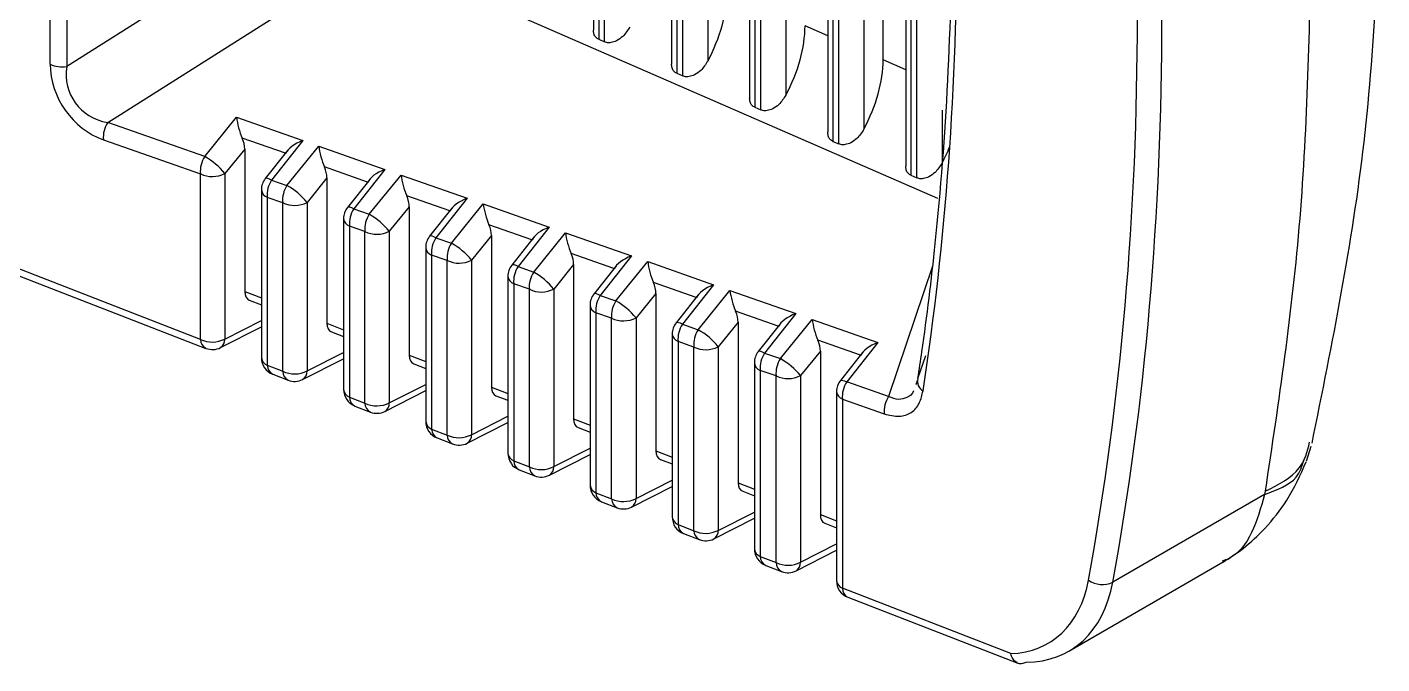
# Model space of a CAD drawing. Extents: x 12.3 to 108.7, y 1.1 to 80.4.
# Drawn here: x 78.272 to 79.033, y 59.591 to 59.949 of the extents above; entities that cross this region are included whole.
import ezdxf

# ---------------------------------------------------------------- set-up
doc = ezdxf.new("R2010")
doc.units = 0
doc.header["$MEASUREMENT"] = 0
doc.layers.add('OBJECT', color=7, linetype='CONTINUOUS')

msp = doc.modelspace()

# ---------------------------------------------------------------- linework, layer by layer
at = {"layer": 'OBJECT'}
for p, q in [((78.28536, 59.92813), (78.28536, 60.6156)), ((78.29464, 60.61432), (78.29464, 59.92684)), ((78.59039, 60.43523), (78.59039, 59.94733)), ((78.59332, 60.43253), (78.59332, 59.9421)), ((78.59667, 59.94064), (78.59667, 60.43022)), ((78.63423, 60.41489), (78.63423, 59.92824)), ((78.63716, 60.40271), (78.63716, 59.92301)), ((78.64051, 59.92155), (78.64051, 60.40007)), ((78.65459, 60.39314), (78.65459, 59.92988)), ((78.67807, 60.38474), (78.67807, 59.90914)), ((78.681, 60.37538), (78.681, 59.90392)), ((78.68435, 59.90246), (78.68435, 60.36997)), ((78.69843, 60.36162), (78.69843, 59.91079)), ((78.72192, 60.35459), (78.72192, 59.89005)), ((78.72484, 60.35258), (78.72484, 59.88482)), ((78.72819, 59.88336), (78.72819, 60.34097)), ((78.74227, 60.33009), (78.74227, 59.89169)), ((78.75304, 59.93054), (78.75304, 60.32268)), ((78.76576, 60.31081), (78.76576, 59.87096)), ((78.76869, 60.30564), (78.76869, 59.86573)), ((78.77204, 59.86427), (78.77204, 60.29631)), ((78.44734, 60.02342), (78.29464, 59.92684)), ((78.31761, 59.89538), (78.46795, 59.99046)), ((78.46795, 59.99046), (78.78361, 59.85299)), ((78.72192, 59.94409), (78.7092, 59.94963)), ((78.59332, 59.9421), (78.59667, 59.94064)), ((78.76576, 59.925), (78.75304, 59.93054)), ((78.63716, 59.92301), (78.64051, 59.92155)), ((78.681, 59.90392), (78.68435, 59.90246)), ((78.37211, 59.87625), (78.31761, 59.89538)), ((78.37211, 59.87625), (78.38998, 59.8983)), ((78.38998, 59.8983), (78.42719, 59.88524)), ((78.78612, 59.90234), (78.78612, 59.8726)), ((78.36971, 59.77361), (78.06538, 59.89162)), ((78.06853, 59.88656), (78.37278, 59.76858)), ((78.3152, 59.88568), (78.36971, 59.86655)), ((78.39456, 59.8805), (78.3834, 59.86672)), ((78.41738, 59.87814), (78.39318, 59.88663)), ((78.39456, 59.8805), (78.39456, 59.80055)), ((78.42719, 59.88524), (78.40965, 59.86307)), ((78.41829, 59.86004), (78.43615, 59.88209)), ((78.43615, 59.88209), (78.47333, 59.86905)), ((78.72484, 59.88482), (78.72819, 59.88336)), ((78.4186, 59.87967), (78.40609, 59.86387)), ((78.36971, 59.77361), (78.36971, 59.86655)), ((78.3834, 59.86672), (78.3834, 59.77379)), ((78.46352, 59.86195), (78.43936, 59.87042)), ((78.47333, 59.86905), (78.45579, 59.84688)), ((78.46447, 59.84383), (78.48233, 59.86589)), ((78.48233, 59.86589), (78.51946, 59.85285)), ((78.76869, 59.86573), (78.77204, 59.86427)), ((78.40393, 59.85767), (78.40393, 59.76335)), ((78.40965, 59.86307), (78.41829, 59.86004)), ((78.44074, 59.86429), (78.42958, 59.85052)), ((78.44074, 59.86429), (78.44074, 59.78264)), ((78.46473, 59.86348), (78.45223, 59.84768)), ((78.41588, 59.85034), (78.40724, 59.85337)), ((78.40724, 59.85337), (78.40724, 59.75906)), ((78.41588, 59.75571), (78.41588, 59.85034)), ((78.42958, 59.85052), (78.42958, 59.75588)), ((78.50965, 59.84575), (78.48554, 59.85422)), ((78.51946, 59.85285), (78.50192, 59.83069)), ((78.51064, 59.82762), (78.52851, 59.84968)), ((78.52851, 59.84968), (78.56559, 59.83666)), ((78.45579, 59.84688), (78.46447, 59.84383)), ((78.48691, 59.84808), (78.47576, 59.83431)), ((78.48691, 59.84808), (78.48691, 59.76473)), ((78.51086, 59.84729), (78.49836, 59.83148)), ((78.45007, 59.84147), (78.45007, 59.74546)), ((78.46206, 59.83413), (78.45338, 59.83718)), ((78.45338, 59.83718), (78.45338, 59.74117)), ((78.47576, 59.83431), (78.47576, 59.73798)), ((78.55578, 59.82956), (78.53171, 59.83801)), ((78.56559, 59.83666), (78.54805, 59.81449)), ((78.46206, 59.7378), (78.46206, 59.83413)), ((78.50192, 59.83069), (78.51064, 59.82762)), ((78.53309, 59.83187), (78.52193, 59.8181)), ((78.53309, 59.83187), (78.53309, 59.74683)), ((78.557, 59.83109), (78.54449, 59.81529)), ((78.55682, 59.81142), (78.57468, 59.83347)), ((78.57468, 59.83347), (78.61173, 59.82047)), ((78.4962, 59.82528), (78.4962, 59.72757)), ((78.50824, 59.81792), (78.49951, 59.82099)), ((78.49951, 59.82099), (78.49951, 59.72328)), ((78.60192, 59.81336), (78.57789, 59.8218)), ((78.61173, 59.82047), (78.59419, 59.7983)), ((78.50824, 59.7199), (78.50824, 59.81792)), ((78.52193, 59.8181), (78.52193, 59.72007)), ((78.54805, 59.81449), (78.55682, 59.81142)), ((78.57927, 59.81566), (78.56811, 59.80189)), ((78.57927, 59.81566), (78.57927, 59.72892)), ((78.60313, 59.8149), (78.59063, 59.79909)), ((78.603, 59.79521), (78.62086, 59.81726)), ((78.62086, 59.81726), (78.65786, 59.80427)), ((78.78075, 59.81474), (78.75612, 59.74146)), ((78.54234, 59.80908), (78.54234, 59.70968)), ((78.55441, 59.80172), (78.54565, 59.80479)), ((78.54565, 59.80479), (78.54565, 59.70539)), ((78.64805, 59.79717), (78.62407, 59.80559)), ((78.65786, 59.80427), (78.64032, 59.7821)), ((78.39456, 59.80055), (78.40393, 59.79691)), ((78.55441, 59.70199), (78.55441, 59.80172)), ((78.56811, 59.80189), (78.56811, 59.70216)), ((78.59419, 59.7983), (78.603, 59.79521)), ((78.62544, 59.79945), (78.61429, 59.78568)), ((78.62544, 59.79945), (78.62544, 59.71102)), ((78.64927, 59.7987), (78.63676, 59.7829)), ((78.64917, 59.779), (78.66704, 59.80105)), ((78.66704, 59.80105), (78.704, 59.78808)), ((78.39712, 59.79571), (78.40393, 59.79307)), ((78.58847, 59.79289), (78.58847, 59.69179)), ((78.69419, 59.78098), (78.67024, 59.78938)), ((78.3834, 59.77379), (78.40393, 59.78422)), ((78.44074, 59.78264), (78.45007, 59.77902)), ((78.60059, 59.78551), (78.59178, 59.7886)), ((78.59178, 59.7886), (78.59178, 59.6875)), ((78.60059, 59.68408), (78.60059, 59.78551)), ((78.61429, 59.78568), (78.61429, 59.68426)), ((78.64032, 59.7821), (78.64917, 59.779)), ((78.67162, 59.78325), (78.66046, 59.76947)), ((78.67162, 59.78325), (78.67162, 59.69311)), ((78.6954, 59.78251), (78.6829, 59.76671)), ((78.704, 59.78808), (78.68646, 59.76591)), ((78.69535, 59.76279), (78.71321, 59.78484)), ((78.71321, 59.78484), (78.75013, 59.77188)), ((78.38092, 59.76899), (78.40393, 59.78068)), ((78.4433, 59.77781), (78.45007, 59.77518)), ((78.6346, 59.7767), (78.6346, 59.6739)), ((78.42958, 59.75588), (78.45007, 59.76629)), ((78.64677, 59.7693), (78.63792, 59.7724)), ((78.63792, 59.7724), (78.63792, 59.66961)), ((78.64677, 59.66618), (78.64677, 59.7693)), ((78.66046, 59.76947), (78.66046, 59.66635)), ((78.68646, 59.76591), (78.69535, 59.76279)), ((78.7178, 59.76704), (78.70664, 59.75326)), ((78.74032, 59.76478), (78.71642, 59.77317)), ((78.7178, 59.76704), (78.7178, 59.67521)), ((78.74153, 59.76632), (78.72903, 59.75051)), ((78.75013, 59.77188), (78.73259, 59.74972)), ((78.40724, 59.75906), (78.41588, 59.75571)), ((78.4271, 59.75108), (78.45007, 59.76275)), ((78.48691, 59.76473), (78.4962, 59.76113)), ((78.48947, 59.7599), (78.4962, 59.75729)), ((78.68074, 59.7605), (78.68074, 59.65601)), ((78.77256, 59.75157), (78.77696, 59.7646)), ((78.41032, 59.75402), (78.41895, 59.75068)), ((78.69294, 59.75309), (78.68405, 59.75621)), ((78.68405, 59.75621), (78.68405, 59.65172)), ((78.69294, 59.64827), (78.69294, 59.75309)), ((78.70664, 59.75326), (78.70664, 59.64845)), ((78.77214, 59.75074), (78.77159, 59.74819)), ((78.47328, 59.73318), (78.4962, 59.74483)), ((78.47576, 59.73798), (78.4962, 59.74836)), ((78.53309, 59.74683), (78.54234, 59.74324)), ((78.72687, 59.74431), (78.72687, 59.63812)), ((78.75612, 59.74146), (78.73259, 59.74972)), ((78.77195, 59.74986), (78.77139, 59.74831)), ((78.45338, 59.74117), (78.46206, 59.7378)), ((78.45645, 59.73614), (78.46513, 59.73277)), ((78.53565, 59.742), (78.54234, 59.7394)), ((78.73018, 59.74002), (78.73018, 59.63383)), ((78.73018, 59.74002), (78.75371, 59.73176)), ((78.52193, 59.72007), (78.54234, 59.73044)), ((78.57927, 59.72892), (78.58847, 59.72536)), ((78.49951, 59.72328), (78.50824, 59.7199)), ((78.51945, 59.71527), (78.54234, 59.7269)), ((78.58183, 59.72409), (78.58847, 59.72151)), ((78.50259, 59.71825), (78.51131, 59.71486)), ((78.99077, 59.70526), (78.99349, 59.71366)), ((78.54565, 59.70539), (78.55441, 59.70199)), ((78.56563, 59.69737), (78.58847, 59.70897)), ((78.56811, 59.70216), (78.58847, 59.71251)), ((78.62544, 59.71102), (78.6346, 59.70747)), ((78.628, 59.70619), (78.6346, 59.70363)), ((78.54872, 59.70036), (78.55749, 59.69696)), ((78.61181, 59.67946), (78.6346, 59.69104)), ((78.61429, 59.68426), (78.6346, 59.69458)), ((78.67162, 59.69311), (78.68074, 59.68958)), ((78.59178, 59.6875), (78.60059, 59.68408)), ((78.59485, 59.68247), (78.60366, 59.67905)), ((78.67418, 59.68828), (78.68074, 59.68574)), ((78.96725, 59.68647), (78.882, 59.63726)), ((78.96756, 59.68828), (78.96725, 59.68647)), ((78.66046, 59.66635), (78.68074, 59.67665)), ((78.7178, 59.67521), (78.72687, 59.67169)), ((78.63792, 59.66961), (78.64677, 59.66618)), ((78.65798, 59.66156), (78.68074, 59.67312)), ((78.72036, 59.67037), (78.72687, 59.66785)), ((78.64099, 59.66458), (78.64984, 59.66115)), ((78.68405, 59.65172), (78.69294, 59.64827)), ((78.70416, 59.64365), (78.72687, 59.65519)), ((78.70664, 59.64845), (78.72687, 59.65873)), ((78.68712, 59.64669), (78.69602, 59.64324)), ((78.8574, 59.59857), (78.94406, 59.6486)), ((78.82472, 59.59718), (78.73018, 59.63383)), ((78.73326, 59.6288), (78.82876, 59.59177)), ((78.83316, 59.59217), (78.83339, 59.59231))]:
    msp.add_line(p, q, dxfattribs=at)
at = {"layer": 'OBJECT', "flags": 128}
for points in [[(78.40965, 59.86307), (78.40851, 59.86361), (78.40754, 59.86396), (78.40679, 59.86409), (78.40627, 59.86401), (78.40609, 59.86387)], [(78.45579, 59.84688), (78.45464, 59.84742), (78.45367, 59.84776), (78.45292, 59.8479), (78.45241, 59.84782), (78.45223, 59.84768)], [(78.50192, 59.83069), (78.50077, 59.83123), (78.49981, 59.83157), (78.49906, 59.8317), (78.49854, 59.83162), (78.49836, 59.83148)], [(78.54805, 59.81449), (78.54691, 59.81503), (78.54594, 59.81538), (78.54519, 59.81551), (78.54467, 59.81543), (78.54449, 59.81529)], [(78.59419, 59.7983), (78.59304, 59.79884), (78.59208, 59.79918), (78.59132, 59.79932), (78.59081, 59.79924), (78.59063, 59.79909)], [(78.64032, 59.7821), (78.63918, 59.78265), (78.63821, 59.78299), (78.63746, 59.78312), (78.63694, 59.78304), (78.63676, 59.7829)], [(78.68646, 59.76591), (78.68531, 59.76645), (78.68435, 59.76679), (78.68359, 59.76693), (78.68308, 59.76685), (78.6829, 59.76671)], [(78.72903, 59.75051), (78.72921, 59.75065), (78.72973, 59.75073), (78.73048, 59.7506), (78.73145, 59.75026), (78.73259, 59.74972)]]:
    msp.add_lwpolyline(points, dxfattribs=at)
at = {"layer": 'OBJECT'}
for centre, radius, start, end in [((78.29204, 59.94226), 0.01563, 244.68313, 279.54846), ((78.33001, 59.88716), 0.01488, 146.44269, 185.68865), ((78.38451, 59.86803), 0.01488, 146.44241, 185.68918), ((78.35281, 59.84191), 0.03939, 39.03823, 60.65382), ((78.37638, 59.88055), 0.0155, 244.51019, 296.94559), ((78.41393, 59.85767), 0.01, 141.64728, 180), ((78.40893, 59.8581), 0.00501, 184.94045, 250.37146), ((78.42205, 59.85485), 0.01488, 146.4428, 185.69118), ((78.43069, 59.85182), 0.01488, 146.44453, 185.68945), ((78.39898, 59.82571), 0.03939, 39.03794, 60.65389), ((78.42255, 59.86434), 0.0155, 244.51154, 296.94527), ((78.46007, 59.84147), 0.01, 141.64728, 180), ((78.46819, 59.83865), 0.01488, 146.4423, 185.68905), ((78.47687, 59.83561), 0.01488, 146.44264, 185.6887), ((78.44516, 59.8095), 0.03939, 39.03783, 60.654), ((78.45506, 59.8419), 0.00501, 184.93758, 250.3724), ((78.46873, 59.84813), 0.0155, 244.5104, 296.94538), ((78.5062, 59.82528), 0.01, 141.64728, 180), ((78.51432, 59.82246), 0.01488, 146.44265, 185.68869), ((78.52304, 59.8194), 0.01488, 146.44465, 185.68958), ((78.49134, 59.79329), 0.03939, 39.03794, 60.6541), ((78.5012, 59.82571), 0.00502, 184.9582, 250.35371), ((78.51491, 59.83192), 0.0155, 244.50962, 296.94719), ((78.55234, 59.80908), 0.01, 141.64728, 180), ((78.56045, 59.80627), 0.01488, 146.44488, 185.6891), ((78.54733, 59.80952), 0.00501, 184.94045, 250.37146), ((78.56922, 59.80319), 0.01488, 146.44227, 185.68899), ((78.53751, 59.77708), 0.03939, 39.03838, 60.65363), ((78.56108, 59.81571), 0.0155, 244.5104, 296.94538), ((78.59847, 59.79289), 0.01, 141.64728, 180), ((78.60659, 59.79007), 0.01488, 146.44313, 185.69085), ((78.59347, 59.79332), 0.00501, 184.93732, 250.37396), ((78.6154, 59.78698), 0.01488, 146.44488, 185.6891), ((78.58369, 59.76087), 0.03939, 39.0373, 60.65453), ((78.60726, 59.7995), 0.0155, 244.50982, 296.94699), ((78.6446, 59.7767), 0.01, 141.64728, 180), ((78.65272, 59.77388), 0.01488, 146.44283, 185.68851), ((78.37638, 59.78761), 0.0155, 244.51019, 296.94559), ((78.37539, 59.77363), 0.00568, 180.14696, 242.67773), ((78.37806, 59.77351), 0.00535, 302.38298, 2.95839), ((78.6396, 59.77713), 0.00501, 184.93555, 250.3738), ((78.66157, 59.77077), 0.01488, 146.44283, 185.68851), ((78.62987, 59.74466), 0.03939, 39.03854, 60.65351), ((78.37639, 59.7779), 0.01, 248.80554, 296.93422), ((78.65344, 59.78329), 0.0155, 244.51047, 296.94544), ((78.69074, 59.7605), 0.01, 141.64728, 180), ((78.69886, 59.75769), 0.01488, 146.44731, 185.68667), ((78.41393, 59.76335), 0.01, 180, 248.80554), ((78.40907, 59.76389), 0.00516, 185.99905, 249.31286), ((78.41293, 59.75907), 0.00568, 180.14718, 242.67752), ((78.68574, 59.76094), 0.00502, 184.95617, 250.35512), ((78.70775, 59.75456), 0.01488, 146.44695, 185.68703), ((78.67605, 59.72845), 0.03939, 39.0377, 60.65413), ((78.42255, 59.7697), 0.0155, 244.51154, 296.94527), ((78.42156, 59.75572), 0.00568, 180.14782, 242.67658), ((78.42257, 59.76), 0.01, 248.80554, 296.93422), ((78.42423, 59.75561), 0.00535, 302.38276, 2.9589), ((78.69961, 59.76708), 0.0155, 244.50982, 296.94699), ((78.7781, 59.74987), 0.0058, 162.89998, 242.82296), ((78.46007, 59.74546), 0.01, 180, 248.80554), ((78.4552, 59.746), 0.00516, 185.9987, 249.31129), ((78.73687, 59.74431), 0.01, 141.64728, 180), ((78.73201, 59.74485), 0.00516, 185.99679, 249.31449), ((78.74499, 59.74149), 0.01488, 146.44486, 185.68912), ((78.45906, 59.74118), 0.00568, 180.1525, 242.67443), ((78.46873, 59.7518), 0.0155, 244.5104, 296.94538), ((78.46774, 59.73782), 0.00568, 180.14782, 242.67658), ((78.47041, 59.7377), 0.00535, 302.38234, 2.95903), ((78.76852, 59.73323), 0.01488, 146.44487, 185.68936), ((78.46875, 59.74209), 0.01, 248.80554, 296.93422), ((78.5062, 59.72757), 0.01, 180, 248.80554), ((78.50134, 59.72811), 0.00517, 186.01579, 249.29612), ((78.50519, 59.72329), 0.00568, 180.14718, 242.67752), ((78.51491, 59.73389), 0.0155, 244.50962, 296.94719), ((78.51392, 59.71991), 0.00568, 180.146, 242.67869), ((78.51492, 59.72419), 0.01, 248.80554, 296.93422), ((78.51659, 59.71979), 0.00535, 302.38264, 2.95873), ((78.55234, 59.70968), 0.01, 180, 248.80554), ((78.54747, 59.71022), 0.00516, 185.99905, 249.31286), ((78.55133, 59.7054), 0.00568, 180.14718, 242.67752), ((78.56108, 59.71599), 0.0155, 244.5104, 296.94538), ((78.56009, 59.70201), 0.00568, 180.14718, 242.67752), ((78.5611, 59.70628), 0.01, 248.80554, 296.93422), ((78.56276, 59.70189), 0.00535, 302.38242, 2.95896), ((78.59847, 59.69179), 0.01, 180, 248.80554), ((78.59361, 59.69233), 0.00516, 185.99621, 249.31507), ((78.59746, 59.68751), 0.00568, 180.14736, 242.67734), ((78.60726, 59.69808), 0.0155, 244.50982, 296.94699), ((78.60627, 59.6841), 0.00568, 180.14718, 242.67752), ((78.60894, 59.68398), 0.00535, 302.37909, 2.96229), ((78.60728, 59.68838), 0.01, 248.80554, 296.93422), ((78.6446, 59.6739), 0.01, 180, 248.80554), ((78.63974, 59.67444), 0.00516, 185.99507, 249.31429), ((78.6436, 59.66963), 0.00568, 180.14736, 242.67734), ((78.65344, 59.68017), 0.0155, 244.51047, 296.94544), ((78.65245, 59.66619), 0.00568, 180.14766, 242.67985), ((78.65345, 59.67047), 0.01, 248.80554, 296.93422), ((78.65512, 59.66608), 0.00535, 302.38264, 2.95873), ((78.69074, 59.65601), 0.01, 180, 248.80554), ((78.68588, 59.65655), 0.00517, 186.01352, 249.29776), ((78.68973, 59.65174), 0.00568, 180.14795, 242.67675), ((78.69961, 59.66227), 0.0155, 244.50982, 296.94699), ((78.69862, 59.64829), 0.00568, 180.14736, 242.67734), ((78.70129, 59.64817), 0.00535, 302.37916, 2.96221), ((78.69963, 59.65257), 0.01, 248.80554, 296.93422), ((78.73687, 59.63812), 0.01, 180, 248.80554), ((78.73201, 59.63866), 0.00516, 185.99679, 249.31449), ((78.87619, 59.64942), 0.01348, 234.43951, 295.51462), ((78.73572, 59.63376), 0.00554, 179.25045, 243.57424)]:
    msp.add_arc(centre, radius, start, end, dxfattribs=at)
for centre, major_axis, ratio, start_param, end_param in [((77.22827, 60.8209), (-1.2131, 1.88504), 0.606975, 3.716007, 4.079515), ((77.23496, 60.82519), (-1.21808, 1.89372), 0.606848, 3.71615, 4.079658), ((77.17901, 60.84648), (-1.17592, 1.82549), 0.606958, 3.742743, 4.051772), ((78.62256, 59.9444), (0.03018, 0.05215), 0.581784, 4.770172, 5.495103), ((78.6664, 59.9253), (0.03018, 0.05215), 0.581784, 4.770172, 5.495103), ((78.32082, 59.92171), (-0.02215, 0.03331), 0.831459, 0.896071, 2.307597), ((78.32751, 59.926), (0.02952, 0.01741), 0.875291, 2.521504, 3.93303), ((78.71024, 59.90621), (0.03018, 0.05215), 0.581784, 4.770172, 5.495103), ((78.39426, 59.8929), (-0.00328, 0.01158), 0.259069, 1.012856, 2.067267), ((78.38711, 59.88407), (-0.00441, 0.00973), 0.616481, 4.078004, 4.695736), ((78.43147, 59.87983), (0.01404, 0.00407), 0.443879, 1.75013, 2.804542), ((78.44044, 59.87669), (-0.00328, 0.01158), 0.259069, 1.012856, 2.067267), ((78.75408, 59.88712), (0.03018, 0.05215), 0.581784, 4.770172, 4.942478), ((78.43329, 59.86787), (-0.00441, 0.00973), 0.616481, 4.078004, 4.695736), ((78.47761, 59.86364), (0.01404, 0.00407), 0.443879, 1.75013, 2.804542), ((78.48661, 59.86048), (-0.00328, 0.01158), 0.259069, 1.012856, 2.067267), ((78.47947, 59.85166), (-0.00441, 0.00973), 0.616481, 4.078004, 4.695736), ((78.52374, 59.84744), (0.01404, 0.00407), 0.443879, 1.75013, 2.804542), ((78.53279, 59.84427), (-0.00328, 0.01158), 0.259069, 1.012856, 2.067267), ((78.52564, 59.83545), (-0.00441, 0.00973), 0.616481, 4.078004, 4.695736), ((78.56988, 59.83125), (0.01404, 0.00407), 0.443879, 1.75013, 2.804542), ((78.57897, 59.82806), (-0.00328, 0.01158), 0.259069, 1.012856, 2.067267), ((78.57182, 59.81924), (-0.00441, 0.00973), 0.616481, 4.078004, 4.695736), ((78.61601, 59.81506), (0.01404, 0.00407), 0.443879, 1.75013, 2.804542), ((78.62514, 59.81185), (-0.00328, 0.01158), 0.259069, 1.012856, 2.067267), ((78.618, 59.80303), (-0.00441, 0.00973), 0.616481, 4.078004, 4.695736), ((78.66214, 59.79886), (0.01404, 0.00407), 0.443879, 1.75013, 2.804542), ((78.40171, 59.80466), (0.00507, 0.00872), 0.578158, 2.358857, 3.232629), ((78.67132, 59.79564), (-0.00328, 0.01158), 0.259069, 1.012856, 2.067267), ((78.66417, 59.78682), (-0.00441, 0.00973), 0.616481, 4.078004, 4.695736), ((78.44788, 59.78675), (0.00507, 0.00872), 0.578158, 2.358857, 3.232629), ((78.70828, 59.78267), (0.01404, 0.00407), 0.443879, 1.75013, 2.804542), ((78.7175, 59.77943), (-0.00328, 0.01158), 0.259069, 1.012856, 2.067267), ((78.71035, 59.77061), (-0.00441, 0.00973), 0.616481, 4.078004, 4.695736), ((78.75441, 59.76648), (0.01404, 0.00407), 0.443879, 1.75013, 2.804542), ((78.49406, 59.76885), (0.00507, 0.00872), 0.578158, 2.358857, 3.232629), ((78.54024, 59.75094), (0.00507, 0.00872), 0.578158, 2.358857, 3.232629), ((78.58641, 59.73304), (0.00507, 0.00872), 0.578158, 2.358857, 3.232629), ((78.63259, 59.71513), (0.00507, 0.00872), 0.578158, 2.358857, 3.232629), ((78.67877, 59.69723), (0.00507, 0.00872), 0.578158, 2.358857, 3.232629), ((78.72494, 59.67932), (0.00507, 0.00872), 0.578158, 2.358857, 3.232629), ((78.78781, 59.69652), (-0.05957, 0.09257), 0.606975, 2.794473, 3.716007), ((78.7945, 59.70082), (-0.06455, 0.10125), 0.604584, 2.782059, 3.71868)]:
    msp.add_ellipse(centre, major_axis=major_axis, ratio=ratio, start_param=start_param, end_param=end_param, dxfattribs=at)
for points, knots in [([(78.77256, 59.75157), (78.77331, 59.75656), (78.77706, 59.78153), (78.78747, 59.86624), (78.79202, 59.9548), (78.79161, 60.04583), (78.78959, 60.13774), (78.77983, 60.2276), (78.77256, 60.29455)], [0, 0, 0, 0, 0.029968, 0.149857, 0.5, 0.529967, 0.649857, 1, 1, 1, 1]), ([(78.99393, 59.71533), (79.00526, 59.77138), (79.02804, 59.88414), (79.03142, 60.00033), (79.03313, 60.05876)], [0, 0, 0, 0, 0.497074, 1, 1, 1, 1]), ([(78.99345, 60.00343), (78.99237, 59.9487), (78.9902, 59.83925), (78.97511, 59.7386), (78.96756, 59.68828)], [0, 0, 0, 0, 0.5, 1, 1, 1, 1]), ([(78.61075, 59.94897), (78.60956, 59.94711), (78.60756, 59.94401), (78.60362, 59.94123), (78.60038, 59.94014), (78.59808, 59.94013), (78.59701, 59.94052), (78.59667, 59.94064)], [0, 0, 0, 0, 0.345938, 0.57748, 0.767324, 0.928012, 1, 1, 1, 1]), ([(78.59332, 59.9421), (78.59273, 59.94245), (78.59155, 59.94316), (78.59056, 59.94505), (78.59046, 59.94658), (78.59041, 59.94733)], [0, 0, 0, 0, 0.3382991, 0.676576, 1, 1, 1, 1]), ([(78.63716, 59.92301), (78.63657, 59.92336), (78.63539, 59.92407), (78.6344, 59.92596), (78.6343, 59.92749), (78.63425, 59.92824)], [0, 0, 0, 0, 0.3382991, 0.676576, 1, 1, 1, 1]), ([(78.65459, 59.92988), (78.6534, 59.92802), (78.6514, 59.92491), (78.64746, 59.92214), (78.64423, 59.92104), (78.64192, 59.92104), (78.64085, 59.92143), (78.64051, 59.92155)], [0, 0, 0, 0, 0.345938, 0.57748, 0.767324, 0.928012, 1, 1, 1, 1]), ([(78.69843, 59.91079), (78.69724, 59.90893), (78.69525, 59.90582), (78.6913, 59.90304), (78.68807, 59.90195), (78.68576, 59.90195), (78.68469, 59.90234), (78.68435, 59.90246)], [0, 0, 0, 0, 0.345938, 0.57748, 0.767324, 0.928012, 1, 1, 1, 1]), ([(78.681, 59.90392), (78.68041, 59.90427), (78.67923, 59.90498), (78.67824, 59.90686), (78.67814, 59.9084), (78.67809, 59.90915)], [0, 0, 0, 0, 0.338299, 0.676576, 1, 1, 1, 1]), ([(78.72484, 59.88482), (78.72425, 59.88518), (78.72307, 59.88589), (78.72208, 59.88777), (78.72198, 59.8893), (78.72193, 59.89005)], [0, 0, 0, 0, 0.338299, 0.676576, 1, 1, 1, 1]), ([(78.74227, 59.89169), (78.74108, 59.88983), (78.73909, 59.88673), (78.73514, 59.88395), (78.73191, 59.88286), (78.7296, 59.88285), (78.72853, 59.88324), (78.72819, 59.88336)], [0, 0, 0, 0, 0.345938, 0.57748, 0.767324, 0.928012, 1, 1, 1, 1]), ([(78.78612, 59.8726), (78.78492, 59.87074), (78.78293, 59.86764), (78.77898, 59.86486), (78.77575, 59.86376), (78.77344, 59.86376), (78.77237, 59.86415), (78.77204, 59.86427)], [0, 0, 0, 0, 0.3459364, 0.5774773, 0.7673096, 0.9279967, 1, 1, 1, 1]), ([(78.76869, 59.86573), (78.76809, 59.86608), (78.76691, 59.86679), (78.76592, 59.86868), (78.76582, 59.87021), (78.76577, 59.87096)], [0, 0, 0, 0, 0.3382881, 0.6765873, 1, 1, 1, 1]), ([(78.75371, 59.73176), (78.75655, 59.73105), (78.76222, 59.72964), (78.76912, 59.73207), (78.77372, 59.7373), (78.7749, 59.74234), (78.77545, 59.74471)], [0, 0, 0, 0, 0.26188, 0.524406, 0.776419, 1, 1, 1, 1]), ([(78.77012, 59.74478), (78.77009, 59.74468), (78.7694, 59.74271), (78.76651, 59.74073), (78.76176, 59.73935), (78.75804, 59.74074), (78.75612, 59.74146)], [0, 0, 0, 0, 0.018517, 0.338004, 0.658005, 1, 1, 1, 1]), ([(78.96756, 59.68828), (78.97504, 59.69214), (78.98834, 59.69901), (78.99126, 59.7107), (78.99254, 59.71581)], [0, 0, 0, 0, 0.562648, 1, 1, 1, 1]), ([(78.96725, 59.68647), (78.97426, 59.68914), (78.98572, 59.69351), (78.98824, 59.70244), (78.98922, 59.70591)], [0, 0, 0, 0, 0.612545, 1, 1, 1, 1]), ([(78.94381, 59.64845), (78.94761, 59.65088), (78.95567, 59.65604), (78.96841, 59.66798), (78.98122, 59.68397), (78.9873, 59.69748), (78.99061, 59.70482)], [0, 0, 0, 0, 0.197154, 0.418621, 0.683874, 1, 1, 1, 1]), ([(78.96725, 59.68647), (78.96516, 59.67907), (78.961, 59.66427), (78.95184, 59.65211), (78.94464, 59.6495), (78.94346, 59.64907)], [0, 0, 0, 0, 0.45522, 0.910436, 1, 1, 1, 1]), ([(78.83316, 59.59217), (78.83239, 59.59186), (78.83083, 59.59122), (78.82852, 59.59168), (78.82654, 59.59314), (78.82535, 59.59512), (78.82486, 59.59659), (78.82473, 59.59711), (78.82472, 59.59718)], [0, 0, 0, 0, 0.219282, 0.438511, 0.659247, 0.882985, 0.985836, 1, 1, 1, 1])]:
    msp.add_open_spline(points, degree=3, knots=knots, dxfattribs=at)

doc.saveas('drawing.dxf')
